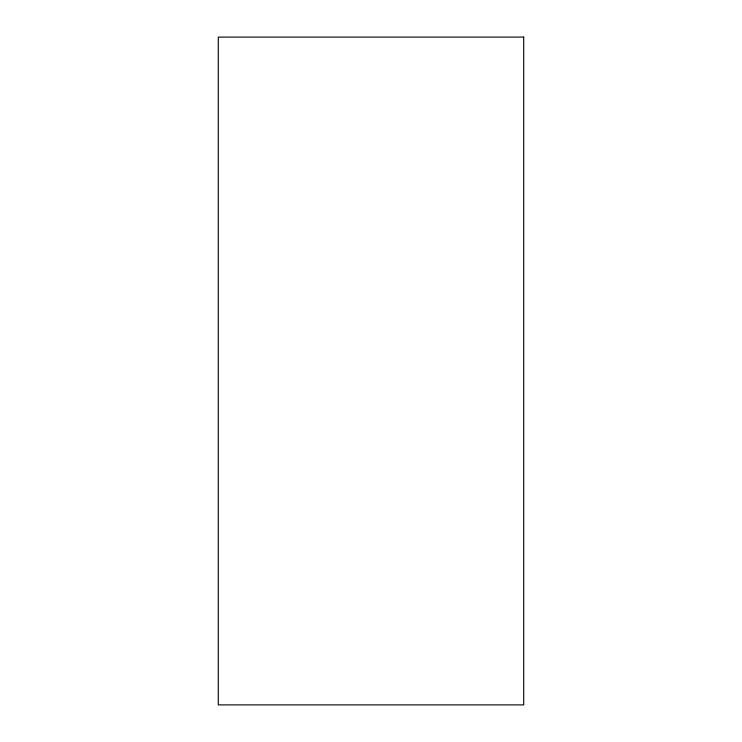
<?xml version="1.0" encoding="UTF-8"?>
<svg xmlns="http://www.w3.org/2000/svg" width="742" height="742" viewBox="0 0 742 742"><rect width="100%" height="100%" fill="white"/><g stroke="black" fill="none" stroke-linecap="round" stroke-linejoin="round"><path stroke-width="1.11" d="M523.713 37.1L218.287 37.1L218.287 704.9L523.713 704.9L523.713 37.1"/></g></svg>
